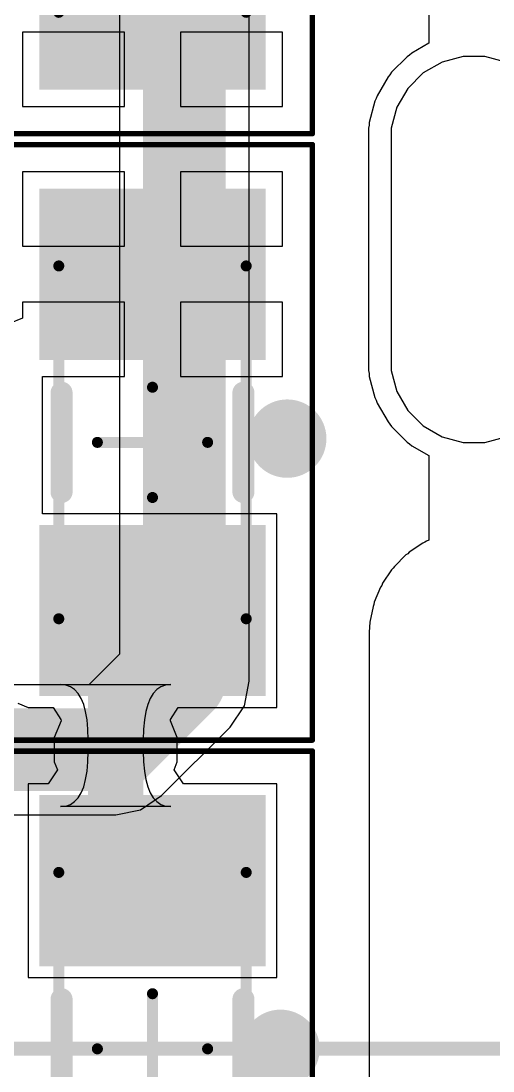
# Model space of a CAD drawing. Header units: millimetres. Extents: x 0 to 168, y 0 to 109.
# Drawn here: x 75.04 to 79.32, y 40.47 to 49.99 of the extents above; entities that cross this region are included whole.
import ezdxf

# ---------------------------------------------------------------- set-up
doc = ezdxf.new("R2010")
doc.units = ezdxf.units.MM
for name, color, linetype in [('BottomLayer', 5, 'Continuous'), ('Mechanical13', 56, 'Continuous'), ('Mechanical15', 56, 'Continuous'), ('MultiLayer', 9, 'Continuous'), ('TopLayer', 1, 'Continuous'), ('TopOverlay', 2, 'Continuous'), ('TopPaste', 8, 'Continuous'), ('TopSolder', 216, 'Continuous'), ('ViaHoleLayer', 16, 'Continuous')]:
    doc.layers.add(name, color=color, linetype=linetype)

# ---------------------------------------------------------------- blocks, each defined once
blk = doc.blocks.new('TE_1_1734028_1_7')
at = {"layer": 'Mechanical13', "const_width": 0.127}
blk.add_lwpolyline([(6, -17.65), (6, -2.7)], dxfattribs=at)
blk = doc.blocks.new('CAP1206_76')
at = {"layer": 'TopLayer'}
for points in [[(-2.2, -0.925), (-2.2, 0.925), (-0.85, 0.925), (-0.85, -0.925)], [(0.85, -0.925), (0.85, 0.925), (2.2, 0.925), (2.2, -0.925)]]:
    blk.add_hatch(color=1, dxfattribs=at).paths.add_polyline_path(points)
at = {"layer": 'TopPaste'}
for points in [[(-2.2, -0.925), (-2.2, 0.925), (-0.85, 0.925), (-0.85, -0.925)], [(0.85, -0.925), (0.85, 0.925), (2.2, 0.925), (2.2, -0.925)]]:
    blk.add_hatch(color=8, dxfattribs=at).paths.add_polyline_path(points)
at = {"layer": 'TopSolder'}
for points in [[(-2.3016, -1.0266), (-2.3016, 1.0266), (-0.7484, 1.0266), (-0.7484, -1.0266)], [(0.7484, -1.0266), (0.7484, 1.0266), (2.3016, 1.0266), (2.3016, -1.0266)]]:
    blk.add_hatch(color=216, dxfattribs=at).paths.add_polyline_path(points)
at = {"layer": 'Mechanical13', "const_width": 0.1}
for points in [[(-1.6, 0.85), (-1.6, -0.85)], [(-1.6, 0.85), (1.6, 0.85)], [(1.6, 0.85), (1.6, -0.85)], [(-1.6, -0.85), (1.6, -0.85)]]:
    blk.add_lwpolyline(points, dxfattribs=at)
at = {"layer": 'Mechanical13', "const_width": 0.05}
for points in [[(-1.625, 0.85, 1), (-1.575, 0.85, 1)], [(-1.625, 0.85, 1), (-1.575, 0.85, 1)], [(1.575, 0.85, 1), (1.625, 0.85, 1)], [(1.575, 0.85, 1), (1.625, 0.85, 1)], [(-1.625, -0.85, 1), (-1.575, -0.85, 1)], [(-1.625, -0.85, 1), (-1.575, -0.85, 1)], [(1.575, -0.85, 1), (1.625, -0.85, 1)], [(1.575, -0.85, 1), (1.625, -0.85, 1)]]:
    blk.add_lwpolyline(points, format="xyb", close=True, dxfattribs=at)
at = {"layer": 'Mechanical15'}
for points, const_width in [([(-2.7, 1.45), (-2.7, -1.45)], 0.05), ([(-2.7, 1.45), (2.7, 1.45)], 0.05), ([(2.7, 1.45), (2.7, -1.45)], 0.05), ([(0, 0.5), (0, -0.5)], 0.1), ([(-0.5, 0), (0.5, 0)], 0.1), ([(-2.7, -1.45), (2.7, -1.45)], 0.05)]:
    blk.add_lwpolyline(points, dxfattribs=dict(at, const_width=const_width))
for points, const_width in [([(-2.7125, 1.45, 1), (-2.6875, 1.45, 1)], 0.025), ([(-2.7125, 1.45, 1), (-2.6875, 1.45, 1)], 0.025), ([(2.6875, 1.45, 1), (2.7125, 1.45, 1)], 0.025), ([(2.6875, 1.45, 1), (2.7125, 1.45, 1)], 0.025), ([(-0.025, 0.5, 1), (0.025, 0.5, 1)], 0.05), ([(-0.525, 0, 1), (-0.475, 0, 1)], 0.05), ([(0.475, 0, 1), (0.525, 0, 1)], 0.05), ([(-0.025, -0.5, 1), (0.025, -0.5, 1)], 0.05), ([(-2.7125, -1.45, 1), (-2.6875, -1.45, 1)], 0.025), ([(-2.7125, -1.45, 1), (-2.6875, -1.45, 1)], 0.025), ([(2.6875, -1.45, 1), (2.7125, -1.45, 1)], 0.025), ([(2.6875, -1.45, 1), (2.7125, -1.45, 1)], 0.025)]:
    blk.add_lwpolyline(points, format="xyb", close=True, dxfattribs=dict(at, const_width=const_width))
at = {"layer": 'TopOverlay', "const_width": 0.2}
for points in [[(-0.45, 0.825), (0.45, 0.825)], [(-0.45, -0.825), (0.45, -0.825)]]:
    blk.add_lwpolyline(points, dxfattribs=at)
at = {"layer": 'TopOverlay', "const_width": 0.1}
for points in [[(-0.5, 0.825, 1), (-0.4, 0.825, 1)], [(0.4, 0.825, 1), (0.5, 0.825, 1)], [(-0.5, -0.825, 1), (-0.4, -0.825, 1)], [(0.4, -0.825, 1), (0.5, -0.825, 1)]]:
    blk.add_lwpolyline(points, format="xyb", close=True, dxfattribs=at)
blk = doc.blocks.new('CAP1206_78')
at = {"layer": 'TopLayer'}
for points in [[(-2.2, -0.925), (-2.2, 0.925), (-0.85, 0.925), (-0.85, -0.925)], [(0.85, -0.925), (0.85, 0.925), (2.2, 0.925), (2.2, -0.925)]]:
    blk.add_hatch(color=1, dxfattribs=at).paths.add_polyline_path(points)
at = {"layer": 'TopPaste'}
for points in [[(-2.2, -0.925), (-2.2, 0.925), (-0.85, 0.925), (-0.85, -0.925)], [(0.85, -0.925), (0.85, 0.925), (2.2, 0.925), (2.2, -0.925)]]:
    blk.add_hatch(color=8, dxfattribs=at).paths.add_polyline_path(points)
at = {"layer": 'TopSolder'}
for points in [[(-2.3016, -1.0266), (-2.3016, 1.0266), (-0.7484, 1.0266), (-0.7484, -1.0266)], [(0.7484, -1.0266), (0.7484, 1.0266), (2.3016, 1.0266), (2.3016, -1.0266)]]:
    blk.add_hatch(color=216, dxfattribs=at).paths.add_polyline_path(points)
at = {"layer": 'Mechanical13', "const_width": 0.1}
for points in [[(-1.6, -0.85), (-1.6, 0.85)], [(1.6, 0.85), (-1.6, 0.85)], [(1.6, -0.85), (1.6, 0.85)], [(1.6, -0.85), (-1.6, -0.85)]]:
    blk.add_lwpolyline(points, dxfattribs=at)
at = {"layer": 'Mechanical13', "const_width": 0.05}
for points in [[(-1.625, 0.85, 1), (-1.575, 0.85, 1)], [(-1.625, 0.85, 1), (-1.575, 0.85, 1)], [(1.575, 0.85, 1), (1.625, 0.85, 1)], [(1.575, 0.85, 1), (1.625, 0.85, 1)], [(-1.625, -0.85, 1), (-1.575, -0.85, 1)], [(-1.625, -0.85, 1), (-1.575, -0.85, 1)], [(1.575, -0.85, 1), (1.625, -0.85, 1)], [(1.575, -0.85, 1), (1.625, -0.85, 1)]]:
    blk.add_lwpolyline(points, format="xyb", close=True, dxfattribs=at)
at = {"layer": 'Mechanical15'}
for points, const_width in [([(-2.7, -1.45), (-2.7, 1.45)], 0.05), ([(2.7, 1.45), (-2.7, 1.45)], 0.05), ([(2.7, -1.45), (2.7, 1.45)], 0.05), ([(0, -0.5), (0, 0.5)], 0.1), ([(0.5, 0), (-0.5, 0)], 0.1), ([(2.7, -1.45), (-2.7, -1.45)], 0.05)]:
    blk.add_lwpolyline(points, dxfattribs=dict(at, const_width=const_width))
for points, const_width in [([(-2.7125, 1.45, 1), (-2.6875, 1.45, 1)], 0.025), ([(-2.7125, 1.45, 1), (-2.6875, 1.45, 1)], 0.025), ([(2.6875, 1.45, 1), (2.7125, 1.45, 1)], 0.025), ([(2.6875, 1.45, 1), (2.7125, 1.45, 1)], 0.025), ([(-0.025, 0.5, 1), (0.025, 0.5, 1)], 0.05), ([(-0.525, 0, 1), (-0.475, 0, 1)], 0.05), ([(0.475, 0, 1), (0.525, 0, 1)], 0.05), ([(-0.025, -0.5, 1), (0.025, -0.5, 1)], 0.05), ([(-2.7125, -1.45, 1), (-2.6875, -1.45, 1)], 0.025), ([(-2.7125, -1.45, 1), (-2.6875, -1.45, 1)], 0.025), ([(2.6875, -1.45, 1), (2.7125, -1.45, 1)], 0.025), ([(2.6875, -1.45, 1), (2.7125, -1.45, 1)], 0.025)]:
    blk.add_lwpolyline(points, format="xyb", close=True, dxfattribs=dict(at, const_width=const_width))
at = {"layer": 'TopOverlay', "const_width": 0.2}
for points in [[(0.45, 0.825), (-0.45, 0.825)], [(0.45, -0.825), (-0.45, -0.825)]]:
    blk.add_lwpolyline(points, dxfattribs=at)
at = {"layer": 'TopOverlay', "const_width": 0.1}
for points in [[(-0.5, 0.825, 1), (-0.4, 0.825, 1)], [(0.4, 0.825, 1), (0.5, 0.825, 1)], [(-0.5, -0.825, 1), (-0.4, -0.825, 1)], [(0.4, -0.825, 1), (0.5, -0.825, 1)]]:
    blk.add_lwpolyline(points, format="xyb", close=True, dxfattribs=at)
blk = doc.blocks.new('CAP1206_79')
at = {"layer": 'TopLayer'}
for points in [[(-2.2, -0.925), (-2.2, 0.925), (-0.85, 0.925), (-0.85, -0.925)], [(0.85, -0.925), (0.85, 0.925), (2.2, 0.925), (2.2, -0.925)]]:
    blk.add_hatch(color=1, dxfattribs=at).paths.add_polyline_path(points)
at = {"layer": 'TopPaste'}
for points in [[(-2.2, -0.925), (-2.2, 0.925), (-0.85, 0.925), (-0.85, -0.925)], [(0.85, -0.925), (0.85, 0.925), (2.2, 0.925), (2.2, -0.925)]]:
    blk.add_hatch(color=8, dxfattribs=at).paths.add_polyline_path(points)
at = {"layer": 'TopSolder'}
for points in [[(-2.3016, -1.0266), (-2.3016, 1.0266), (-0.7484, 1.0266), (-0.7484, -1.0266)], [(0.7484, -1.0266), (0.7484, 1.0266), (2.3016, 1.0266), (2.3016, -1.0266)]]:
    blk.add_hatch(color=216, dxfattribs=at).paths.add_polyline_path(points)
at = {"layer": 'Mechanical13', "const_width": 0.1}
for points in [[(-1.6, 0.85), (-1.6, -0.85)], [(-1.6, 0.85), (1.6, 0.85)], [(1.6, 0.85), (1.6, -0.85)], [(-1.6, -0.85), (1.6, -0.85)]]:
    blk.add_lwpolyline(points, dxfattribs=at)
at = {"layer": 'Mechanical13', "const_width": 0.05}
for points in [[(-1.625, 0.85, 1), (-1.575, 0.85, 1)], [(-1.625, 0.85, 1), (-1.575, 0.85, 1)], [(1.575, 0.85, 1), (1.625, 0.85, 1)], [(1.575, 0.85, 1), (1.625, 0.85, 1)], [(-1.625, -0.85, 1), (-1.575, -0.85, 1)], [(-1.625, -0.85, 1), (-1.575, -0.85, 1)], [(1.575, -0.85, 1), (1.625, -0.85, 1)], [(1.575, -0.85, 1), (1.625, -0.85, 1)]]:
    blk.add_lwpolyline(points, format="xyb", close=True, dxfattribs=at)
at = {"layer": 'Mechanical15'}
for points, const_width in [([(-2.7, 1.45), (-2.7, -1.45)], 0.05), ([(-2.7, 1.45), (2.7, 1.45)], 0.05), ([(2.7, 1.45), (2.7, -1.45)], 0.05), ([(0, 0.5), (0, -0.5)], 0.1), ([(-0.5, 0), (0.5, 0)], 0.1), ([(-2.7, -1.45), (2.7, -1.45)], 0.05)]:
    blk.add_lwpolyline(points, dxfattribs=dict(at, const_width=const_width))
for points, const_width in [([(-2.7125, 1.45, 1), (-2.6875, 1.45, 1)], 0.025), ([(-2.7125, 1.45, 1), (-2.6875, 1.45, 1)], 0.025), ([(2.6875, 1.45, 1), (2.7125, 1.45, 1)], 0.025), ([(2.6875, 1.45, 1), (2.7125, 1.45, 1)], 0.025), ([(-0.025, 0.5, 1), (0.025, 0.5, 1)], 0.05), ([(-0.525, 0, 1), (-0.475, 0, 1)], 0.05), ([(0.475, 0, 1), (0.525, 0, 1)], 0.05), ([(-0.025, -0.5, 1), (0.025, -0.5, 1)], 0.05), ([(-2.7125, -1.45, 1), (-2.6875, -1.45, 1)], 0.025), ([(-2.7125, -1.45, 1), (-2.6875, -1.45, 1)], 0.025), ([(2.6875, -1.45, 1), (2.7125, -1.45, 1)], 0.025), ([(2.6875, -1.45, 1), (2.7125, -1.45, 1)], 0.025)]:
    blk.add_lwpolyline(points, format="xyb", close=True, dxfattribs=dict(at, const_width=const_width))
at = {"layer": 'TopOverlay', "const_width": 0.2}
for points in [[(-0.45, 0.825), (0.45, 0.825)], [(-0.45, -0.825), (0.45, -0.825)]]:
    blk.add_lwpolyline(points, dxfattribs=at)
at = {"layer": 'TopOverlay', "const_width": 0.1}
for points in [[(-0.5, 0.825, 1), (-0.4, 0.825, 1)], [(0.4, 0.825, 1), (0.5, 0.825, 1)], [(-0.5, -0.825, 1), (-0.4, -0.825, 1)], [(0.4, -0.825, 1), (0.5, -0.825, 1)]]:
    blk.add_lwpolyline(points, format="xyb", close=True, dxfattribs=at)

msp = doc.modelspace()

# ---------------------------------------------------------------- hatches: boundary and pattern name
at = {"layer": 'BottomLayer'}
h = msp.add_hatch(color=5, dxfattribs=at)
edge = h.paths.add_edge_path()
edge.add_arc((77.4551, 46.204), 0.3555, 0, 360)
h = msp.add_hatch(color=5, dxfattribs=at)
edge = h.paths.add_edge_path()
edge.add_arc((75.899, 43.3831), 0.3555, 0, 360)
h = msp.add_hatch(color=5, dxfattribs=at)
edge = h.paths.add_edge_path()
edge.add_arc((77.3942, 40.67), 0.3555, 0, 360)
at = {"layer": 'TopLayer'}
h = msp.add_hatch(color=1, dxfattribs=at)
edge = h.paths.add_edge_path()
edge.add_arc((77.4551, 46.204), 0.3555, 0, 360)
h = msp.add_hatch(color=1, dxfattribs=at)
edge = h.paths.add_edge_path()
edge.add_arc((75.899, 43.3831), 0.3555, 0, 360)
h = msp.add_hatch(color=1, dxfattribs=at)
edge = h.paths.add_edge_path()
edge.add_arc((77.3942, 40.67), 0.3555, 0, 360)
at = {"layer": 'ViaHoleLayer'}
h = msp.add_hatch(color=16, dxfattribs=at)
edge = h.paths.add_edge_path()
edge.add_arc((77.4551, 46.204), 0.2, 0, 360)
h = msp.add_hatch(color=16, dxfattribs=at)
edge = h.paths.add_edge_path()
edge.add_arc((75.899, 43.3831), 0.2, 0, 360)
h = msp.add_hatch(color=16, dxfattribs=at)
edge = h.paths.add_edge_path()
edge.add_arc((77.3942, 40.67), 0.2, 0, 360)

# ---------------------------------------------------------------- linework, layer by layer
at = {"layer": 'BottomLayer'}
for p, q in [((77.111, 44.0055), (77.111, 53.7606)), ((75.9319, 53.5165), (75.9319, 44.2496)), ((78.74, 50.5504), (78.74, 49.7895)), ((78.74, 49.7895), (78.5847, 49.6999)), ((78.5418, 49.6669), (78.4021, 49.5272)), ((78.5643, 49.682), (78.5418, 49.6669)), ((78.5847, 49.6999), (78.5643, 49.682)), ((78.4021, 49.5272), (78.387, 49.5047)), ((78.3692, 49.4843), (78.2704, 49.3132)), ((78.387, 49.5047), (78.3692, 49.4843)), ((78.2497, 49.2632), (78.1985, 49.0724)), ((78.2617, 49.2875), (78.2497, 49.2632)), ((78.2704, 49.3132), (78.2617, 49.2875)), ((78.1968, 49.0454), (78.1915, 49.0188)), ((78.1985, 49.0724), (78.1968, 49.0454)), ((78.1915, 49.0188), (78.1915, 46.8212)), ((78.1915, 46.8212), (78.1968, 46.7946)), ((78.1968, 46.7946), (78.1985, 46.7676)), ((78.1985, 46.7676), (78.2497, 46.5767)), ((78.2497, 46.5767), (78.2617, 46.5524)), ((78.2617, 46.5524), (78.2704, 46.5268)), ((78.2704, 46.5268), (78.3692, 46.3556)), ((78.3692, 46.3556), (78.387, 46.3353)), ((78.387, 46.3353), (78.4021, 46.3127)), ((78.4021, 46.3127), (78.5418, 46.173)), ((78.5418, 46.173), (78.5643, 46.158)), ((78.5643, 46.158), (78.5847, 46.1401)), ((78.5847, 46.1401), (78.74, 46.0504)), ((78.74, 46.0504), (78.74, 45.2834)), ((78.6842, 45.256), (78.5619, 45.1743)), ((78.7027, 45.2637), (78.6842, 45.256)), ((78.7194, 45.2748), (78.7027, 45.2637)), ((78.74, 45.2834), (78.7194, 45.2748)), ((78.531, 45.1489), (78.4271, 45.045)), ((78.5477, 45.1601), (78.531, 45.1489)), ((78.5619, 45.1743), (78.5477, 45.1601)), ((78.4271, 45.045), (78.4159, 45.0283)), ((78.4017, 45.0141), (78.32, 44.8918)), ((78.4159, 45.0283), (78.4017, 45.0141)), ((78.3012, 44.8566), (78.2449, 44.7207)), ((78.3123, 44.8733), (78.3012, 44.8566)), ((78.32, 44.8918), (78.3123, 44.8733)), ((78.2333, 44.6825), (78.2046, 44.5383)), ((78.241, 44.7011), (78.2333, 44.6825)), ((78.2449, 44.7207), (78.241, 44.7011)), ((78.2009, 44.5085), (78.1973, 44.435)), ((78.2046, 44.5232), (78.2009, 44.5085)), ((78.2046, 44.5383), (78.2046, 44.5232)), ((78.1981, 44.43), (78.1971, 44.425)), ((78.1971, 44.425), (78.1971, 36.195)), ((78.1973, 44.435), (78.1981, 44.43)), ((75.9319, 44.2496), (75.6548, 43.9726)), ((77.0661, 43.7799), (77.111, 44.0055)), ((75.6548, 43.9726), (73.2322, 43.9726)), ((76.9383, 43.5886), (77.0661, 43.7799)), ((76.3159, 42.9662), (76.9383, 43.5886)), ((76.1246, 42.8384), (76.3159, 42.9662)), ((73.2322, 42.7935), (75.899, 42.7935)), ((75.899, 42.7935), (76.1246, 42.8384))]:
    msp.add_line(p, q, dxfattribs=at)
at = {"layer": 'BottomLayer', "const_width": 0.75}
for points in [[(76.5214, 44.0055), (76.5214, 53.7606)], [(75.899, 43.3831), (76.5214, 44.0055)], [(72.8908, 43.3831), (75.899, 43.3831)]]:
    msp.add_lwpolyline(points, dxfattribs=at)
at = {"layer": 'BottomLayer', "const_width": 0.375}
for points in [[(76.3339, 44.0055, 1), (76.7089, 44.0055, 1)], [(76.3339, 44.0055, 1), (76.7089, 44.0055, 1)], [(75.7115, 43.3831, 1), (76.0865, 43.3831, 1)], [(75.7115, 43.3831, 1), (76.0865, 43.3831, 1)]]:
    msp.add_lwpolyline(points, format="xyb", close=True, dxfattribs=at)
at = {"layer": 'MultiLayer'}
for p, q in [((78.8594, 49.6192), (78.6883, 49.5204)), ((79.0502, 49.6704), (78.8594, 49.6192)), ((79.2478, 49.6704), (79.0502, 49.6704)), ((79.4387, 49.6192), (79.2478, 49.6704)), ((78.6883, 49.5204), (78.5486, 49.3807)), ((78.5486, 49.3807), (78.4498, 49.2096)), ((78.4498, 49.2096), (78.3987, 49.0188)), ((78.3987, 49.0188), (78.3987, 48.92)), ((78.3987, 48.92), (78.3987, 46.92)), ((78.3987, 48.92), (78.3987, 48.92)), ((78.3987, 46.92), (78.3987, 46.8212)), ((78.3987, 46.8212), (78.4498, 46.6303)), ((78.4498, 46.6303), (78.5486, 46.4592)), ((78.5486, 46.4592), (78.6883, 46.3195)), ((78.6883, 46.3195), (78.8594, 46.2207)), ((78.8594, 46.2207), (79.0502, 46.1696)), ((79.2478, 46.1696), (79.4387, 46.2207)), ((79.0502, 46.1696), (79.2478, 46.1696))]:
    msp.add_line(p, q, dxfattribs=at)
at = {"layer": 'TopLayer'}
for p, q in [((78.74, 50.5504), (78.74, 49.7895)), ((75.9787, 49.891), (75.0537, 49.891)), ((75.0537, 49.891), (75.0537, 49.216)), ((75.9787, 49.216), (75.9787, 49.891)), ((77.4117, 49.891), (76.4867, 49.891)), ((76.4867, 49.891), (76.4867, 49.216)), ((77.4117, 49.216), (77.4117, 49.891)), ((78.74, 49.7895), (78.5847, 49.6999)), ((78.5418, 49.6669), (78.4021, 49.5272)), ((78.5643, 49.682), (78.5418, 49.6669)), ((78.5847, 49.6999), (78.5643, 49.682)), ((78.4021, 49.5272), (78.387, 49.5047)), ((78.3692, 49.4843), (78.2704, 49.3132)), ((78.387, 49.5047), (78.3692, 49.4843)), ((78.2497, 49.2632), (78.1985, 49.0724)), ((78.2617, 49.2875), (78.2497, 49.2632)), ((78.2704, 49.3132), (78.2617, 49.2875)), ((75.0537, 49.216), (75.9787, 49.216)), ((76.4867, 49.216), (77.4117, 49.216)), ((78.1968, 49.0454), (78.1915, 49.0188)), ((78.1985, 49.0724), (78.1968, 49.0454)), ((78.1915, 49.0188), (78.1915, 46.8212)), ((75.9787, 48.624), (75.0537, 48.624)), ((75.0537, 48.624), (75.0537, 47.949)), ((75.9787, 47.949), (75.9787, 48.624)), ((77.4117, 48.624), (76.4867, 48.624)), ((76.4867, 48.624), (76.4867, 47.949)), ((77.4117, 47.949), (77.4117, 48.624)), ((75.0537, 47.949), (75.9787, 47.949)), ((76.4867, 47.949), (77.4117, 47.949)), ((75.9787, 47.441), (75.0537, 47.441)), ((75.0537, 47.441), (75.0537, 47.2974)), ((75.9787, 46.766), (75.9787, 47.441)), ((77.4117, 47.441), (76.4867, 47.441)), ((76.4867, 47.441), (76.4867, 46.766)), ((77.4117, 46.766), (77.4117, 47.441)), ((75.0537, 47.2974), (74.9364, 47.2488)), ((75.2357, 45.5232), (75.2357, 46.766)), ((75.2357, 46.766), (75.9787, 46.766)), ((76.4867, 46.766), (77.4117, 46.766)), ((78.1915, 46.8212), (78.1968, 46.7946)), ((78.1968, 46.7946), (78.1985, 46.7676)), ((78.1985, 46.7676), (78.2497, 46.5767)), ((78.2497, 46.5767), (78.2617, 46.5524)), ((78.2617, 46.5524), (78.2704, 46.5268)), ((78.2704, 46.5268), (78.3692, 46.3556)), ((78.3692, 46.3556), (78.387, 46.3353)), ((78.387, 46.3353), (78.4021, 46.3127)), ((78.4021, 46.3127), (78.5418, 46.173)), ((78.5418, 46.173), (78.5643, 46.158)), ((78.5643, 46.158), (78.5847, 46.1401)), ((78.5847, 46.1401), (78.74, 46.0504)), ((78.74, 46.0504), (78.74, 45.2834)), ((77.3609, 45.5232), (75.2357, 45.5232)), ((77.3609, 43.7668), (77.3609, 45.5232)), ((78.6842, 45.256), (78.5619, 45.1743)), ((78.7027, 45.2637), (78.6842, 45.256)), ((78.7194, 45.2748), (78.7027, 45.2637)), ((78.74, 45.2834), (78.7194, 45.2748)), ((78.531, 45.1489), (78.4271, 45.045)), ((78.5477, 45.1601), (78.531, 45.1489)), ((78.5619, 45.1743), (78.5477, 45.1601)), ((78.4271, 45.045), (78.4159, 45.0283)), ((78.4017, 45.0141), (78.32, 44.8918)), ((78.4159, 45.0283), (78.4017, 45.0141)), ((78.3012, 44.8566), (78.2449, 44.7207)), ((78.3123, 44.8733), (78.3012, 44.8566)), ((78.32, 44.8918), (78.3123, 44.8733)), ((78.2333, 44.6825), (78.2046, 44.5383)), ((78.241, 44.7011), (78.2333, 44.6825)), ((78.2449, 44.7207), (78.241, 44.7011)), ((78.2009, 44.5085), (78.1973, 44.435)), ((78.2046, 44.5232), (78.2009, 44.5085)), ((78.2046, 44.5383), (78.2046, 44.5232)), ((78.1981, 44.43), (78.1971, 44.425)), ((78.1971, 44.425), (78.1971, 36.195)), ((78.1973, 44.435), (78.1981, 44.43)), ((75.4465, 43.968), (75.399, 43.973)), ((75.399, 43.973), (76.399, 43.973)), ((75.489, 43.953), (75.4465, 43.968)), ((75.5265, 43.928), (75.489, 43.953)), ((75.559, 43.893), (75.5265, 43.928)), ((76.2715, 43.928), (76.239, 43.893)), ((76.309, 43.953), (76.2715, 43.928)), ((76.3515, 43.968), (76.309, 43.953)), ((76.399, 43.973), (76.3515, 43.968)), ((75.0108, 43.8056), (75.1045, 43.7668)), ((75.5865, 43.848), (75.559, 43.893)), ((75.609, 43.793), (75.5865, 43.848)), ((76.2115, 43.848), (76.189, 43.793)), ((76.239, 43.893), (76.2115, 43.848)), ((75.1045, 43.7668), (75.1045, 43.7668)), ((75.1045, 43.7668), (75.3316, 43.7668)), ((75.3316, 43.7668), (75.4006, 43.6575)), ((75.6265, 43.728), (75.609, 43.793)), ((75.639, 43.653), (75.6265, 43.728)), ((76.1715, 43.728), (76.159, 43.653)), ((76.189, 43.793), (76.1715, 43.728)), ((76.3975, 43.6575), (76.4664, 43.7668)), ((76.4664, 43.7668), (77.3609, 43.7668)), ((75.403, 43.6454), (75.3403, 43.4942)), ((75.4006, 43.6575), (75.403, 43.6454)), ((75.6465, 43.568), (75.639, 43.653)), ((76.159, 43.653), (76.1515, 43.568)), ((76.3951, 43.6454), (76.3975, 43.6575)), ((76.4577, 43.4942), (76.3951, 43.6454)), ((75.649, 43.473), (75.6465, 43.568)), ((76.1515, 43.568), (76.149, 43.473)), ((75.3403, 43.4942), (75.3403, 43.2719)), ((76.149, 43.473), (75.649, 43.473)), ((76.4577, 43.2719), (76.4577, 43.4942)), ((75.6465, 43.2719), (75.649, 43.3669)), ((75.649, 43.3669), (76.149, 43.3669)), ((76.149, 43.3669), (76.1515, 43.2719)), ((75.3403, 43.2719), (75.3701, 43.2002)), ((75.639, 43.1869), (75.6465, 43.2719)), ((76.1515, 43.2719), (76.159, 43.1869)), ((76.428, 43.2002), (76.4577, 43.2719)), ((75.3701, 43.2002), (75.2852, 43.0732)), ((75.6265, 43.1119), (75.639, 43.1869)), ((76.159, 43.1869), (76.1715, 43.1119)), ((76.5129, 43.0732), (76.428, 43.2002)), ((75.2852, 43.0732), (75.1045, 43.0732)), ((75.1045, 43.0732), (75.1045, 41.3168)), ((75.5865, 42.9919), (75.609, 43.0469)), ((75.609, 43.0469), (75.6265, 43.1119)), ((76.1715, 43.1119), (76.189, 43.0469)), ((76.189, 43.0469), (76.2115, 42.9919)), ((77.3609, 43.0732), (76.5129, 43.0732)), ((77.3609, 41.3168), (77.3609, 43.0732)), ((75.5265, 42.9119), (75.559, 42.9469)), ((75.559, 42.9469), (75.5865, 42.9919)), ((76.2115, 42.9919), (76.239, 42.9469)), ((76.239, 42.9469), (76.2715, 42.9119)), ((75.399, 42.8669), (75.4465, 42.8719)), ((76.399, 42.8669), (75.399, 42.8669)), ((75.4465, 42.8719), (75.489, 42.8869)), ((75.489, 42.8869), (75.5265, 42.9119)), ((76.2715, 42.9119), (76.309, 42.8869)), ((76.309, 42.8869), (76.3515, 42.8719)), ((76.3515, 42.8719), (76.399, 42.8669)), ((75.1045, 41.3168), (77.3609, 41.3168))]:
    msp.add_line(p, q, dxfattribs=at)
at = {"layer": 'TopLayer', "const_width": 0.5}
for points in [[(75.899, 44.145), (76.399, 44.645)], [(75.899, 43.3831), (75.899, 44.145)], [(75.899, 43.3831), (75.899, 43.3831)], [(75.899, 42.195), (75.899, 43.3831)]]:
    msp.add_lwpolyline(points, dxfattribs=at)
at = {"layer": 'TopLayer', "const_width": 0.25}
for points in [[(76.274, 44.645, 1), (76.524, 44.645, 1)], [(75.774, 44.145, 1), (76.024, 44.145, 1)], [(75.774, 44.145, 1), (76.024, 44.145, 1)], [(75.774, 43.3831, 1), (76.024, 43.3831, 1)], [(75.774, 43.3831, 1), (76.024, 43.3831, 1)], [(75.774, 43.3831, 1), (76.024, 43.3831, 1)], [(75.774, 43.3831, 1), (76.024, 43.3831, 1)], [(75.774, 42.195, 1), (76.024, 42.195, 1)]]:
    msp.add_lwpolyline(points, format="xyb", close=True, dxfattribs=at)

# ---------------------------------------------------------------- block references
for name, p, rotation in [('TE_1_1734028_1_7', (82.677, 46.6725), 270), ('CAP1206_76', (76.2327, 51.67), 90), ('CAP1206_78', (76.2327, 46.17), 270), ('CAP1206_79', (76.2327, 40.67), 90)]:
    msp.add_blockref(name, p, dxfattribs=dict(rotation=rotation))

doc.saveas('drawing.dxf')
